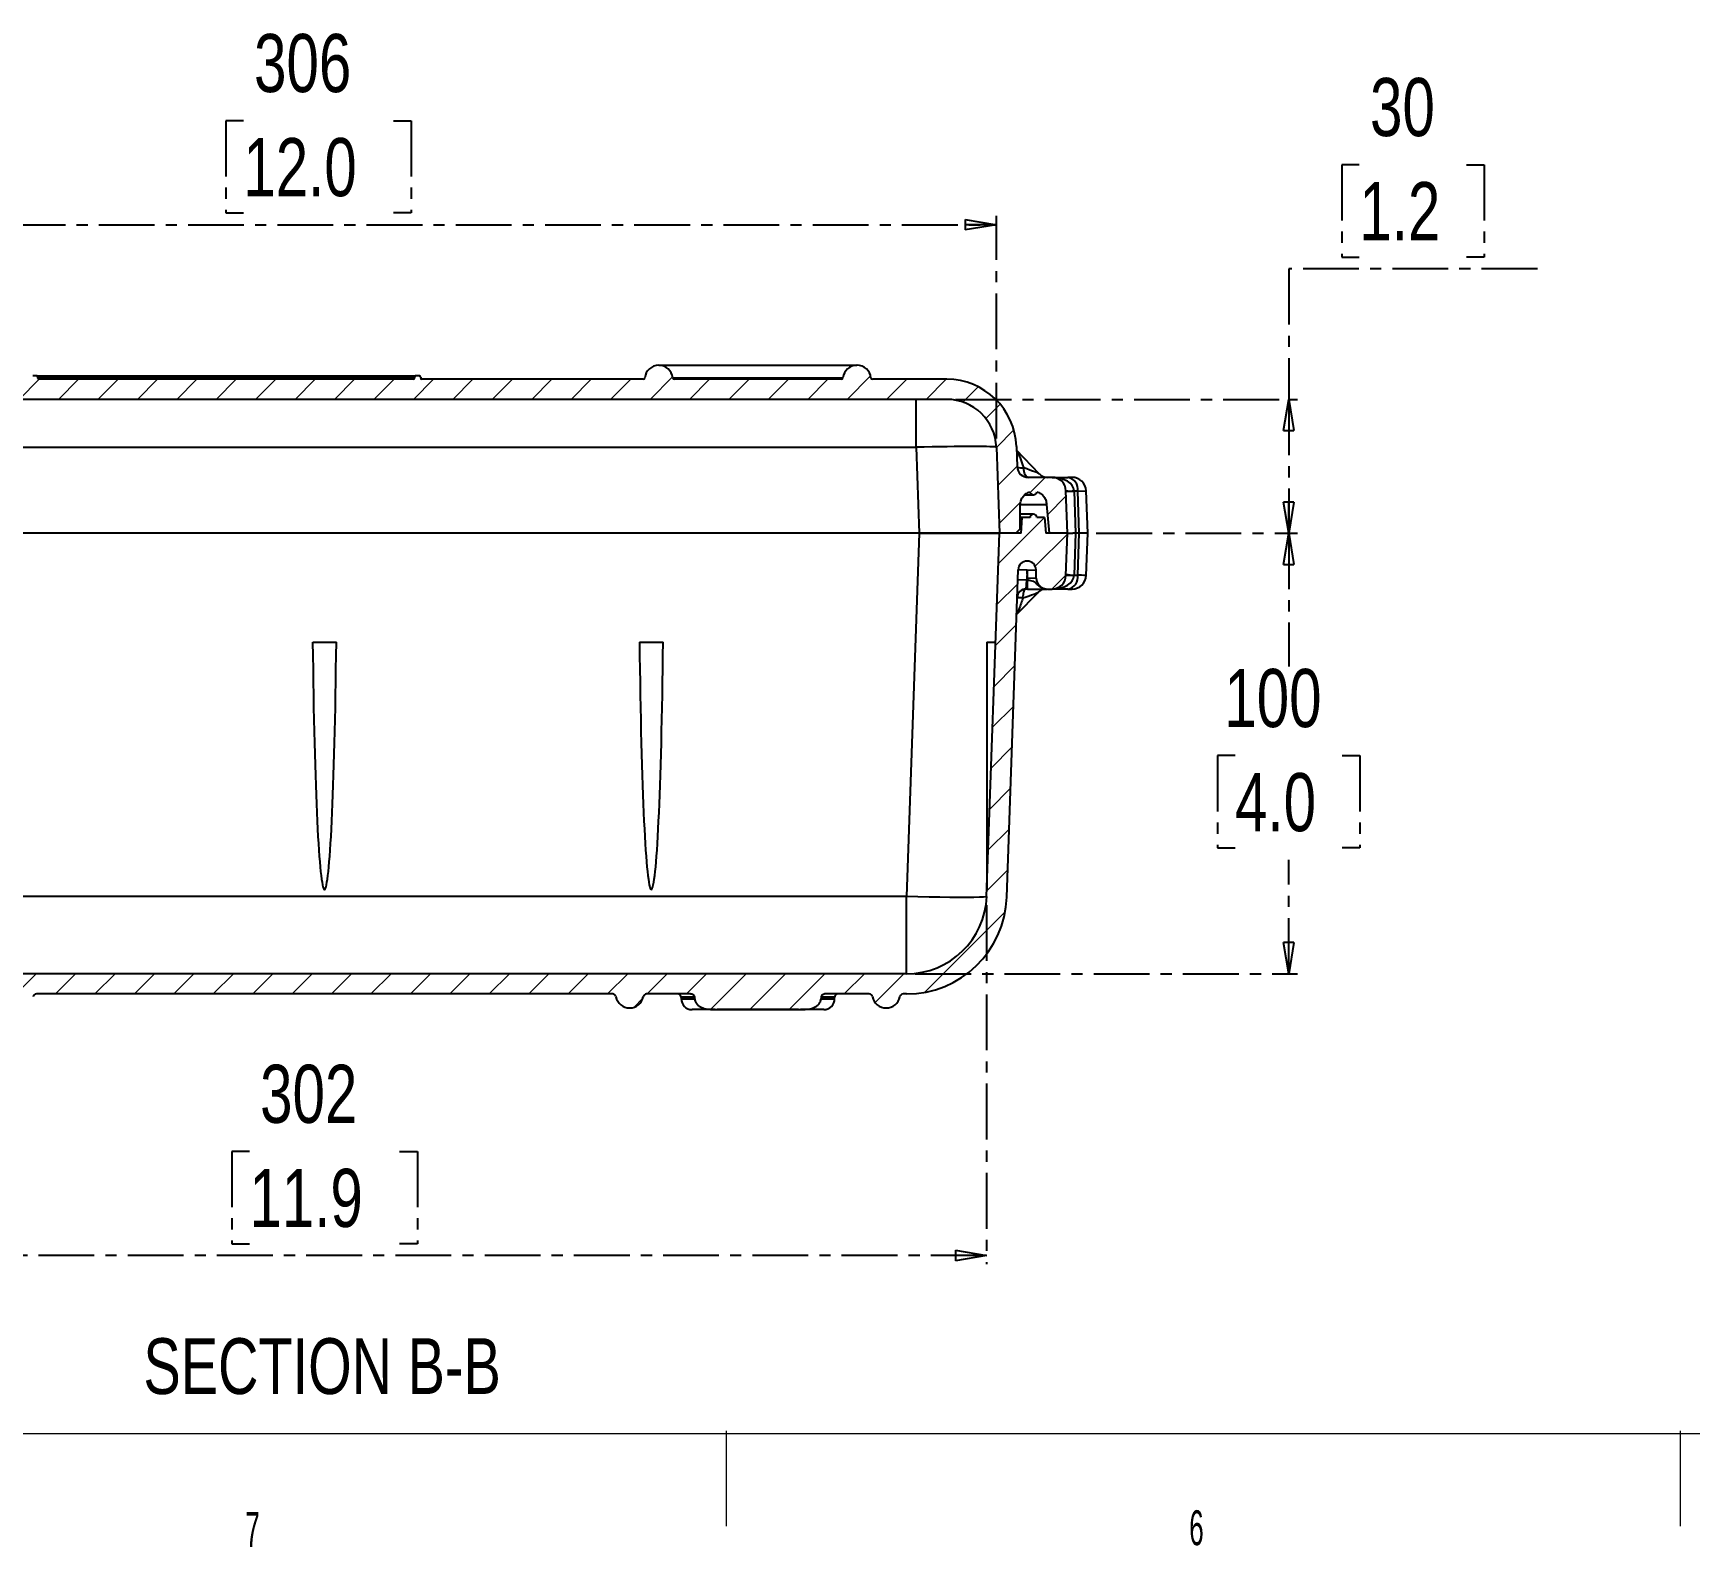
# Model space of a CAD drawing. Header units: millimetres. Extents: x 12 to 854, y 4 to 555.
# Drawn here: x 136.7 to 325.3, y 4.5 to 176.8 of the extents above; entities that cross this region are included whole.
import ezdxf

# ---------------------------------------------------------------- set-up
doc = ezdxf.new("R2010")
doc.units = ezdxf.units.MM
doc.linetypes.add('CENTER', pattern=[10.16, 6.35, -1.27, 1.27, -1.27])
doc.layers.add('DEFAULT_1', color=7, linetype='CENTER')
doc.layers.add('LINE', color=150, linetype='CENTER', lineweight=35)
doc.styles.add('SLDTEXTSTYLE2', font='TXT', dxfattribs={"width": 0.75})
doc.styles.add('SLDTEXTSTYLE3', font='TXT', dxfattribs={"width": 0.56})
doc.dimstyles.new('SLDDIMSTYLE0', dxfattribs={"dimtxt": 6.614583, "dimasz": 3.556, "dimexe": 0, "dimexo": 0.0625, "dimgap": 1.653646, "dimtad": 1, "dimdec": 0, "dimlfac": 2, "dimrnd": 1e-09, "dimzin": 12, "dimdsep": 46, "dimtxsty": 'SLDTEXTSTYLE2', "dimblk1": 'CLOSED', "dimblk2": 'CLOSED', "dimsah": 1, "dimcen": 0.09, "dimadec": 0, "dimazin": 3, "dimtfac": 1, "dimtdec": 0, "dimtofl": 0, "dimtmove": 0, "dimatfit": 3, "dimldrblk": 'CLOSED', "dimfxl": 1, "dimfrac": 2, "dimtolj": 1, "dimtzin": 12, "dimarcsym": 0})
doc.dimstyles.new('SLDDIMSTYLE3', dxfattribs={"dimtxt": 6.614583, "dimasz": 3.556, "dimexe": 0, "dimexo": 0.0625, "dimgap": 1.653646, "dimtad": 0, "dimtih": 1, "dimtoh": 1, "dimdec": 0, "dimlfac": 2, "dimrnd": 1e-09, "dimzin": 12, "dimdsep": 46, "dimtxsty": 'SLDTEXTSTYLE2', "dimblk1": 'CLOSED', "dimblk2": 'CLOSED', "dimsah": 1, "dimcen": 0.09, "dimadec": 0, "dimazin": 3, "dimtfac": 1, "dimtdec": 0, "dimtofl": 0, "dimtmove": 0, "dimatfit": 3, "dimldrblk": 'CLOSED', "dimfxl": 1, "dimfrac": 2, "dimtolj": 1, "dimtzin": 12, "dimarcsym": 0})

# ---------------------------------------------------------------- blocks, each defined once
blk = doc.blocks.new('_Closed')
at = {"color": 0, "linetype": 'ByBlock', "lineweight": -2}
for p, q in [((-1, 0.166667), (0, 0)), ((-1, 0.166667), (-1, -0.166667)), ((0, 0), (-1, -0.166667)), ((0, 0), (-1, 0))]:
    blk.add_line(p, q, dxfattribs=at)
blk = doc.blocks.new('_D_5')
at = {"layer": 'DEFAULT_1'}
for p, q in [((160.65, 166.84), (158.64, 166.84)), ((158.64, 166.84), (158.64, 156.33)), ((177.75, 166.84), (179.76, 166.84)), ((179.76, 166.84), (179.76, 156.33)), ((93.4, 130.66), (93.4, 155.99)), ((93.4, 154.99), (246.39, 154.99)), ((158.64, 156.33), (160.65, 156.33)), ((179.76, 156.33), (177.75, 156.33)), ((246.39, 130.66), (246.39, 155.99))]:
    blk.add_line(p, q, dxfattribs=at)
at = {"layer": 'DEFAULT_1', "xscale": 3.556, "yscale": 3.556, "rotation": 180}
blk.add_blockref('_Closed', (93.4, 154.99, -1.61), dxfattribs=at)
at = {"layer": 'DEFAULT_1', "xscale": 3.556, "yscale": 3.556}
blk.add_blockref('_Closed', (246.39, 154.99, -1.61), dxfattribs=at)
at = {"layer": 'DEFAULT_1', "char_height": 6.615, "attachment_point": 1, "style": 'SLDTEXTSTYLE2'}
for s, insert in [('306', (161.87, 176.71)), ('12.0', (160.65, 164.86))]:
    blk.add_mtext(s, dxfattribs=dict(at, insert=insert))
blk = doc.blocks.new('_D_6')
at = {"layer": 'DEFAULT_1'}
for p, q in [((94.5, 77.53), (94.5, 36.65)), ((245.28, 77.53), (245.28, 36.65)), ((161.34, 49.5), (159.33, 49.5)), ((159.33, 49.5), (159.33, 38.99)), ((178.44, 49.5), (180.46, 49.5)), ((180.46, 49.5), (180.46, 38.99)), ((159.33, 38.99), (161.34, 38.99)), ((180.46, 38.99), (178.44, 38.99)), ((245.28, 37.65), (94.5, 37.65))]:
    blk.add_line(p, q, dxfattribs=at)
at = {"layer": 'DEFAULT_1', "xscale": 3.556, "yscale": 3.556, "rotation": 180}
blk.add_blockref('_Closed', (94.5, 37.65, -1.61), dxfattribs=at)
at = {"layer": 'DEFAULT_1', "xscale": 3.556, "yscale": 3.556}
blk.add_blockref('_Closed', (245.28, 37.65, -1.61), dxfattribs=at)
at = {"layer": 'DEFAULT_1', "char_height": 6.615, "attachment_point": 1, "style": 'SLDTEXTSTYLE2'}
for s, insert in [('302', (162.56, 59.36)), ('11.9', (161.34, 47.51))]:
    blk.add_mtext(s, dxfattribs=dict(at, insert=insert))
blk = doc.blocks.new('_D_7')
at = {"layer": 'DEFAULT_1'}
for p, q in [((287.71, 161.83), (285.7, 161.83)), ((285.7, 161.83), (285.7, 151.32)), ((299.93, 161.83), (301.94, 161.83)), ((301.94, 161.83), (301.94, 151.32)), ((285.7, 151.32), (287.71, 151.32)), ((301.94, 151.32), (299.93, 151.32)), ((307.98, 149.98), (279.67, 149.98)), ((279.67, 149.98), (279.67, 135.11)), ((241.74, 135.11), (280.67, 135.11)), ((279.67, 135.11), (279.67, 119.87)), ((257.76, 119.87), (280.67, 119.87))]:
    blk.add_line(p, q, dxfattribs=at)
at = {"layer": 'DEFAULT_1', "xscale": 3.556, "yscale": 3.556}
for p, rotation in [((279.67, 135.11, -1.61), 90), ((279.67, 119.87, -1.61), 270)]:
    blk.add_blockref('_Closed', p, dxfattribs=dict(at, rotation=rotation))
at = {"layer": 'DEFAULT_1', "char_height": 6.615, "attachment_point": 1, "style": 'SLDTEXTSTYLE2'}
for s, insert in [('30', (288.93, 171.7)), ('1.2', (287.71, 159.85))]:
    blk.add_mtext(s, dxfattribs=dict(at, insert=insert))
blk = doc.blocks.new('_D_8')
at = {"layer": 'DEFAULT_1'}
for p, q in [((257.76, 119.87), (280.67, 119.87)), ((279.67, 119.87), (279.67, 104.72)), ((273.56, 94.56), (271.55, 94.56)), ((271.55, 94.56), (271.55, 84.05)), ((285.77, 94.56), (287.78, 94.56)), ((287.78, 94.56), (287.78, 84.05)), ((271.55, 84.05), (273.56, 84.05)), ((287.78, 84.05), (285.77, 84.05)), ((279.67, 69.71), (279.67, 82.7)), ((237.15, 69.71), (280.67, 69.71))]:
    blk.add_line(p, q, dxfattribs=at)
at = {"layer": 'DEFAULT_1', "xscale": 3.556, "yscale": 3.556}
for p, rotation in [((279.67, 119.87, -1.61), 90), ((279.67, 69.71, -1.61), 270)]:
    blk.add_blockref('_Closed', p, dxfattribs=dict(at, rotation=rotation))
at = {"layer": 'DEFAULT_1', "char_height": 6.615, "attachment_point": 1, "style": 'SLDTEXTSTYLE2'}
for s, insert in [('100', (272.34, 104.42)), ('4.0', (273.56, 92.57))]:
    blk.add_mtext(s, dxfattribs=dict(at, insert=insert))

msp = doc.modelspace()

# ---------------------------------------------------------------- hatches: boundary and pattern name
at = {"layer": 'DEFAULT_1', "linetype": 'Continuous', "lineweight": 18}
h = msp.add_hatch(dxfattribs=at)
h.set_pattern_fill('ANSI31', color=256, style=0)
edge = h.paths.add_edge_path(flags=0)
edge.add_arc((252.72, 124.64), 1.59, 2, 90)
edge.add_line((252.72, 126.22), (250.02, 126.22))
edge.add_arc((250.02, 127.49), 1.27, 182, 270, ccw=False)
edge.add_line((248.75, 127.45), (248.67, 129.74))
edge.add_arc((240.74, 129.46), 7.94, 2, 90)
edge.add_line((240.74, 137.4), (232.29, 137.4))
edge.add_arc((232.29, 137.59), 0.191, 186.1506, 270, ccw=False)
edge.add_arc((230.52, 137.4), 1.59, 6.1506, 90)
edge.add_line((230.52, 138.99), (230.49, 138.99))
edge.add_arc((230.49, 137.4), 1.59, 90, 173.8494)
edge.add_arc((228.72, 137.59), 0.191, 270, 353.8494, ccw=False)
edge.add_line((228.72, 137.4), (209.73, 137.4))
edge.add_arc((209.73, 137.59), 0.191, 186.1506, 270, ccw=False)
edge.add_arc((207.96, 137.4), 1.59, 6.1506, 90)
edge.add_line((207.96, 138.99), (207.94, 138.99))
edge.add_arc((207.94, 137.4), 1.59, 90, 173.8494)
edge.add_arc((206.17, 137.59), 0.191, 270, 353.8494, ccw=False)
edge.add_line((206.17, 137.4), (180.96, 137.4))
edge.add_arc((180.96, 137.53), 0.127, 180, 270, ccw=False)
edge.add_line((180.84, 137.53), (180.84, 137.65))
edge.add_arc((180.71, 137.65), 0.127, 0, 90)
edge.add_line((180.71, 137.78), (180.26, 137.78))
edge.add_arc((180.26, 137.65), 0.127, 90, 180)
edge.add_line((180.14, 137.65), (180.14, 137.53))
edge.add_arc((180.01, 137.53), 0.127, 270, 360, ccw=False)
edge.add_line((180.01, 137.4), (137.38, 137.4))
edge.add_arc((137.38, 137.53), 0.127, 180, 270, ccw=False)
edge.add_line((137.25, 137.53), (137.25, 137.65))
edge.add_arc((137.12, 137.65), 0.127, 0, 90)
edge.add_line((137.12, 137.78), (136.68, 137.78))
edge.add_arc((136.68, 137.65), 0.127, 90, 180)
edge.add_line((136.55, 137.65), (136.55, 137.53))
edge.add_arc((136.42, 137.53), 0.127, 270, 360, ccw=False)
edge.add_line((136.42, 137.4), (133.62, 137.4))
edge.add_arc((133.62, 137.59), 0.191, 186.1506, 270, ccw=False)
edge.add_arc((131.85, 137.4), 1.59, 6.1506, 90)
edge.add_line((131.85, 138.99), (131.82, 138.99))
edge.add_arc((131.82, 137.4), 1.59, 90, 173.8494)
edge.add_arc((130.06, 137.59), 0.191, 270, 353.8494, ccw=False)
edge.add_line((130.06, 137.4), (111.06, 137.4))
edge.add_arc((111.06, 137.59), 0.191, 186.1506, 270, ccw=False)
edge.add_arc((109.3, 137.4), 1.59, 6.1506, 90)
edge.add_line((109.3, 138.99), (109.27, 138.99))
edge.add_arc((109.27, 137.4), 1.59, 90, 173.8494)
edge.add_arc((107.5, 137.59), 0.191, 270, 353.8494, ccw=False)
edge.add_line((107.5, 137.4), (99.05, 137.4))
edge.add_arc((99.05, 129.46), 7.94, 90, 178)
edge.add_line((91.12, 129.74), (91.04, 127.45))
edge.add_arc((89.77, 127.49), 1.27, 270, 358, ccw=False)
edge.add_line((89.77, 126.22), (87.07, 126.22))
edge.add_arc((87.07, 124.64), 1.59, 90, 178)
edge.add_line((85.48, 124.69), (85.31, 119.87))
edge.add_line((85.31, 119.87), (87.41, 119.87))
edge.add_line((87.41, 119.87), (87.69, 123.14))
edge.add_spline(control_points=[(87.69, 123.14), (87.69, 123.23), (87.7, 123.31), (87.71, 123.39), (87.73, 123.47), (87.75, 123.55), (87.77, 123.63), (87.8, 123.71), (87.84, 123.79), (87.87, 123.86), (87.91, 123.93), (87.96, 124), (88.01, 124.07), (88.06, 124.13), (88.12, 124.19), (88.18, 124.25), (88.24, 124.3), (88.31, 124.35), (88.38, 124.4), (88.44, 124.44), (88.51, 124.48), (88.58, 124.51), (88.65, 124.54), (88.72, 124.56), (88.79, 124.59)], knot_values=[0, 0, 0, 0, 0.000496, 0.000496, 0.000496, 0.000991, 0.000991, 0.000991, 0.001487, 0.001487, 0.001487, 0.001983, 0.001983, 0.001983, 0.002478, 0.002478, 0.002478, 0.002974, 0.002974, 0.002974, 0.003428, 0.003428, 0.003428, 0.003894, 0.003894, 0.003894, 0.003894], weights=[1, 1, 1, 1, 1, 1, 1, 1, 1, 1, 1, 1, 1, 1, 1, 1, 1, 1, 1, 1, 1, 1, 1, 1, 1], degree=3, periodic=0)
edge.add_spline(control_points=[(88.79, 124.59), (88.8, 124.56), (88.8, 124.54), (88.81, 124.52), (88.82, 124.5), (88.82, 124.48), (88.83, 124.46), (88.84, 124.44), (88.85, 124.42), (88.87, 124.4), (88.88, 124.39), (88.89, 124.37), (88.91, 124.36), (88.93, 124.34), (88.94, 124.33), (88.96, 124.31), (88.98, 124.3), (89, 124.29), (89.02, 124.28), (89.04, 124.27), (89.06, 124.26), (89.08, 124.26), (89.1, 124.25), (89.12, 124.25), (89.14, 124.25), (89.16, 124.24), (89.19, 124.24), (89.21, 124.24), (89.23, 124.25), (89.25, 124.25), (89.27, 124.25), (89.29, 124.26), (89.31, 124.26), (89.33, 124.27), (89.36, 124.28), (89.37, 124.29), (89.39, 124.3), (89.41, 124.31), (89.43, 124.33), (89.45, 124.34), (89.46, 124.36), (89.48, 124.37), (89.49, 124.39), (89.5, 124.41), (89.52, 124.42), (89.53, 124.44), (89.54, 124.46), (89.55, 124.48), (89.56, 124.5), (89.56, 124.53), (89.57, 124.56), (89.58, 124.59)], knot_values=[0, 0, 0, 0, 0.000131, 0.000131, 0.000131, 0.000262, 0.000262, 0.000262, 0.000392, 0.000392, 0.000392, 0.000523, 0.000523, 0.000523, 0.000654, 0.000654, 0.000654, 0.000785, 0.000785, 0.000785, 0.000915, 0.000915, 0.000915, 0.001046, 0.001046, 0.001046, 0.001177, 0.001177, 0.001177, 0.001308, 0.001308, 0.001308, 0.001438, 0.001438, 0.001438, 0.001569, 0.001569, 0.001569, 0.0017, 0.0017, 0.0017, 0.001831, 0.001831, 0.001831, 0.001962, 0.001962, 0.001962, 0.002092, 0.002092, 0.002092, 0.002263, 0.002263, 0.002263, 0.002263], weights=[1, 1, 1, 1, 1, 1, 1, 1, 1, 1, 1, 1, 1, 1, 1, 1, 1, 1, 1, 1, 1, 1, 1, 1, 1, 1, 1, 1, 1, 1, 1, 1, 1, 1, 1, 1, 1, 1, 1, 1, 1, 1, 1, 1, 1, 1, 1, 1, 1, 1, 1, 1], degree=3, periodic=0)
edge.add_arc((89.19, 123.14), 1.49, 0, 74.8482, ccw=False)
edge.add_line((90.68, 123.14), (90.68, 120.38))
edge.add_line((90.68, 120.38), (91.19, 119.87))
edge.add_line((91.19, 119.87), (93.06, 119.87))
edge.add_line((93.06, 119.87), (93.4, 129.66))
edge.add_arc((99.05, 129.46), 5.65, 90, 178, ccw=False)
edge.add_line((99.05, 135.11), (240.74, 135.11))
edge.add_arc((240.74, 129.46), 5.65, 2, 90, ccw=False)
edge.add_line((246.39, 129.66), (246.73, 119.87))
edge.add_line((246.73, 119.87), (248.6, 119.87))
edge.add_line((248.6, 119.87), (249.11, 120.38))
edge.add_line((249.11, 120.38), (249.11, 123.14))
edge.add_spline(control_points=[(249.11, 123.14), (249.11, 123.23), (249.12, 123.31), (249.13, 123.39), (249.14, 123.47), (249.16, 123.55), (249.19, 123.63), (249.22, 123.71), (249.25, 123.79), (249.29, 123.86), (249.33, 123.93), (249.38, 124), (249.43, 124.07), (249.48, 124.13), (249.54, 124.19), (249.6, 124.25), (249.66, 124.3), (249.72, 124.35), (249.79, 124.4), (249.92, 124.48), (250.06, 124.55), (250.21, 124.59)], knot_values=[0, 0, 0, 0, 0.000496, 0.000496, 0.000496, 0.000991, 0.000991, 0.000991, 0.001487, 0.001487, 0.001487, 0.001983, 0.001983, 0.001983, 0.002478, 0.002478, 0.002478, 0.002974, 0.002974, 0.002974, 0.003899, 0.003899, 0.003899, 0.003899], weights=[1, 1, 1, 1, 1, 1, 1, 1, 1, 1, 1, 1, 1, 1, 1, 1, 1, 1, 1, 1, 1, 1], degree=3, periodic=0)
edge.add_spline(control_points=[(250.21, 124.59), (250.21, 124.56), (250.22, 124.54), (250.23, 124.52), (250.23, 124.5), (250.24, 124.48), (250.25, 124.46), (250.26, 124.44), (250.27, 124.42), (250.28, 124.4), (250.3, 124.39), (250.31, 124.37), (250.33, 124.36), (250.34, 124.34), (250.36, 124.33), (250.38, 124.31), (250.4, 124.3), (250.41, 124.29), (250.43, 124.28), (250.45, 124.27), (250.47, 124.26), (250.5, 124.26), (250.52, 124.25), (250.54, 124.25), (250.56, 124.25), (250.58, 124.24), (250.6, 124.24), (250.63, 124.24), (250.65, 124.25), (250.67, 124.25), (250.69, 124.25), (250.71, 124.26), (250.73, 124.26), (250.75, 124.27), (250.77, 124.28), (250.79, 124.29), (250.81, 124.3), (250.83, 124.31), (250.85, 124.33), (250.86, 124.34), (250.88, 124.36), (250.89, 124.37), (250.91, 124.39), (250.92, 124.41), (250.93, 124.42), (250.94, 124.44), (250.96, 124.46), (250.96, 124.48), (250.97, 124.5), (250.98, 124.53), (250.99, 124.56), (250.99, 124.59)], knot_values=[0, 0, 0, 0, 0.000131, 0.000131, 0.000131, 0.000262, 0.000262, 0.000262, 0.000392, 0.000392, 0.000392, 0.000523, 0.000523, 0.000523, 0.000654, 0.000654, 0.000654, 0.000785, 0.000785, 0.000785, 0.000915, 0.000915, 0.000915, 0.001046, 0.001046, 0.001046, 0.001177, 0.001177, 0.001177, 0.001308, 0.001308, 0.001308, 0.001438, 0.001438, 0.001438, 0.001569, 0.001569, 0.001569, 0.0017, 0.0017, 0.0017, 0.001831, 0.001831, 0.001831, 0.001962, 0.001962, 0.001962, 0.002092, 0.002092, 0.002092, 0.002263, 0.002263, 0.002263, 0.002263], weights=[1, 1, 1, 1, 1, 1, 1, 1, 1, 1, 1, 1, 1, 1, 1, 1, 1, 1, 1, 1, 1, 1, 1, 1, 1, 1, 1, 1, 1, 1, 1, 1, 1, 1, 1, 1, 1, 1, 1, 1, 1, 1, 1, 1, 1, 1, 1, 1, 1, 1, 1, 1], degree=3, periodic=0)
edge.add_spline(control_points=[(250.99, 124.59), (251.07, 124.56), (251.15, 124.54), (251.23, 124.5), (251.3, 124.47), (251.37, 124.43), (251.44, 124.38), (251.51, 124.33), (251.57, 124.28), (251.63, 124.22), (251.69, 124.17), (251.75, 124.1), (251.8, 124.04), (251.85, 123.97), (251.89, 123.9), (251.93, 123.83), (251.97, 123.75), (252, 123.68), (252.02, 123.6), (252.07, 123.45), (252.09, 123.3), (252.09, 123.14)], knot_values=[0, 0, 0, 0, 0.000496, 0.000496, 0.000496, 0.000991, 0.000991, 0.000991, 0.001487, 0.001487, 0.001487, 0.001983, 0.001983, 0.001983, 0.002478, 0.002478, 0.002478, 0.002974, 0.002974, 0.002974, 0.003899, 0.003899, 0.003899, 0.003899], weights=[1, 1, 1, 1, 1, 1, 1, 1, 1, 1, 1, 1, 1, 1, 1, 1, 1, 1, 1, 1, 1, 1], degree=3, periodic=0)
edge.add_line((252.09, 123.14), (252.38, 119.87))
edge.add_line((252.38, 119.87), (254.48, 119.87))
edge.add_line((254.48, 119.87), (254.31, 124.69))
h = msp.add_hatch(dxfattribs=at)
h.set_pattern_fill('ANSI31', color=256, style=0)
edge = h.paths.add_edge_path(flags=0)
edge.add_arc((233.84, 67.42), 1.59, 191.1599, 270)
edge.add_arc((233.84, 67.42), 1.59, 270, 348.8401)
edge.add_arc((235.77, 67.04), 0.381, 90, 168.8401, ccw=False)
edge.add_line((235.77, 67.42), (236.15, 67.42))
edge.add_arc((236.15, 78.85), 11.43, 270, 358)
edge.add_line((247.57, 78.45), (248.87, 115.72))
edge.add_arc((249.89, 115.68), 1.02, 2, 178, ccw=False)
edge.add_line((250.9, 115.72), (250.93, 114.75))
edge.add_arc((252.2, 114.79), 1.27, 182, 270)
edge.add_line((252.2, 113.52), (252.72, 113.52))
edge.add_arc((252.72, 115.11), 1.59, 270, 358)
edge.add_line((254.31, 115.06), (254.48, 119.87))
edge.add_line((254.48, 119.87), (252, 119.87))
edge.add_line((252, 119.87), (251.87, 121.65))
edge.add_line((251.87, 121.65), (250.98, 121.65))
edge.add_arc((250.6, 121.65), 0.381, 0, 180)
edge.add_line((250.22, 121.65), (249.33, 121.65))
edge.add_line((249.33, 121.65), (249.2, 119.87))
edge.add_line((249.2, 119.87), (246.73, 119.87))
edge.add_line((246.73, 119.87), (245.28, 78.53))
edge.add_arc((236.15, 78.85), 9.14, 270, 358, ccw=False)
edge.add_line((236.15, 69.71), (103.64, 69.71))
edge.add_arc((103.64, 78.85), 9.14, 182, 270, ccw=False)
edge.add_line((94.5, 78.53), (93.06, 119.87))
edge.add_line((93.06, 119.87), (90.58, 119.87))
edge.add_line((90.58, 119.87), (90.46, 121.65))
edge.add_line((90.46, 121.65), (89.57, 121.65))
edge.add_arc((89.19, 121.65), 0.381, 0, 180)
edge.add_line((88.81, 121.65), (87.91, 121.65))
edge.add_line((87.91, 121.65), (87.79, 119.87))
edge.add_line((87.79, 119.87), (85.31, 119.87))
edge.add_line((85.31, 119.87), (85.48, 115.06))
edge.add_arc((87.07, 115.11), 1.59, 182, 270)
edge.add_line((87.07, 113.52), (87.58, 113.52))
edge.add_arc((87.58, 114.79), 1.27, 270, 358)
edge.add_line((88.85, 114.75), (88.89, 115.72))
edge.add_arc((89.9, 115.68), 1.02, 2, 178, ccw=False)
edge.add_line((90.92, 115.72), (92.22, 78.45))
edge.add_arc((103.64, 78.85), 11.43, 182, 270)
edge.add_line((103.64, 67.42), (104.02, 67.42))
edge.add_arc((104.02, 67.04), 0.381, 11.1599, 90, ccw=False)
edge.add_arc((105.95, 67.42), 1.59, 191.1599, 270)
edge.add_arc((105.95, 67.42), 1.59, 270, 348.8401)
edge.add_arc((107.88, 67.04), 0.381, 90, 168.8401, ccw=False)
edge.add_line((107.88, 67.42), (112.84, 67.42))
edge.add_spline(control_points=[(112.84, 67.42), (112.85, 67.42), (112.87, 67.42), (112.88, 67.42), (112.94, 67.42), (113.01, 67.41), (113.07, 67.39), (113.12, 67.37), (113.18, 67.34), (113.23, 67.3), (113.26, 67.27), (113.29, 67.24), (113.32, 67.2), (113.34, 67.18), (113.35, 67.15), (113.36, 67.12), (113.37, 67.1), (113.37, 67.07), (113.37, 67.04)], knot_values=[0.001103, 0.001103, 0.001103, 0.001103, 0.001184, 0.001184, 0.001184, 0.001567, 0.001567, 0.001567, 0.00194, 0.00194, 0.00194, 0.002209, 0.002209, 0.002209, 0.002391, 0.002391, 0.002391, 0.00255, 0.00255, 0.00255, 0.00255], weights=[1, 1, 1, 1, 1, 1, 1, 1, 1, 1, 1, 1, 1, 1, 1, 1, 1, 1, 1], degree=3, periodic=0)
edge.add_line((113.37, 67.04), (113.37, 66.88))
edge.add_spline(control_points=[(113.37, 66.88), (113.37, 66.82), (113.38, 66.75), (113.39, 66.68), (113.41, 66.59), (113.45, 66.5), (113.5, 66.42), (113.56, 66.32), (113.63, 66.24), (113.7, 66.17), (113.83, 66.05), (113.99, 65.96), (114.15, 65.88), (114.41, 65.77), (114.7, 65.71), (114.98, 65.68), (115.22, 65.65), (115.46, 65.65), (115.7, 65.65)], knot_values=[0.030132, 0.030132, 0.030132, 0.030132, 0.030528, 0.030528, 0.030528, 0.031102, 0.031102, 0.031102, 0.031724, 0.031724, 0.031724, 0.032772, 0.032772, 0.032772, 0.034487, 0.034487, 0.034487, 0.035929, 0.035929, 0.035929, 0.035929], weights=[1, 1, 1, 1, 1, 1, 1, 1, 1, 1, 1, 1, 1, 1, 1, 1, 1, 1, 1], degree=3, periodic=0)
edge.add_line((115.7, 65.65), (115.92, 65.65))
edge.add_spline(control_points=[(115.92, 65.65), (116.25, 65.65), (116.58, 65.65), (116.9, 65.65)], knot_values=[0.002107, 0.002107, 0.002107, 0.002107, 0.004062, 0.004062, 0.004062, 0.004062], weights=[1, 1, 1, 1], degree=3, periodic=0)
edge.add_line((116.9, 65.65), (124.21, 65.65))
edge.add_spline(control_points=[(124.21, 65.65), (124.53, 65.65), (124.86, 65.65), (125.18, 65.65)], knot_values=[0.027816, 0.027816, 0.027816, 0.027816, 0.029754, 0.029754, 0.029754, 0.029754], weights=[1, 1, 1, 1], degree=3, periodic=0)
edge.add_line((125.18, 65.65), (125.41, 65.65))
edge.add_spline(control_points=[(125.41, 65.65), (125.77, 65.65), (126.13, 65.66), (126.48, 65.73), (126.64, 65.77), (126.81, 65.82), (126.96, 65.88), (127.12, 65.95), (127.26, 66.04), (127.39, 66.16), (127.48, 66.24), (127.56, 66.33), (127.62, 66.44), (127.68, 66.54), (127.72, 66.66), (127.73, 66.78), (127.74, 66.82), (127.74, 66.85), (127.74, 66.88)], knot_values=[0.029856, 0.029856, 0.029856, 0.029856, 0.03204, 0.03204, 0.03204, 0.033053, 0.033053, 0.033053, 0.034066, 0.034066, 0.034066, 0.03479, 0.03479, 0.03479, 0.035522, 0.035522, 0.035522, 0.035721, 0.035721, 0.035721, 0.035721], weights=[1, 1, 1, 1, 1, 1, 1, 1, 1, 1, 1, 1, 1, 1, 1, 1, 1, 1, 1], degree=3, periodic=0)
edge.add_line((127.74, 66.88), (127.74, 67.04))
edge.add_spline(control_points=[(127.74, 67.04), (127.74, 67.06), (127.74, 67.08), (127.75, 67.1), (127.75, 67.14), (127.77, 67.18), (127.79, 67.21), (127.82, 67.24), (127.85, 67.28), (127.88, 67.3), (127.93, 67.34), (127.99, 67.37), (128.05, 67.39), (128.11, 67.41), (128.19, 67.42), (128.26, 67.42), (128.26, 67.42), (128.26, 67.42), (128.27, 67.42)], knot_values=[0.005507, 0.005507, 0.005507, 0.005507, 0.005619, 0.005619, 0.005619, 0.005859, 0.005859, 0.005859, 0.006117, 0.006117, 0.006117, 0.006481, 0.006481, 0.006481, 0.006914, 0.006914, 0.006914, 0.006933, 0.006933, 0.006933, 0.006933], weights=[1, 1, 1, 1, 1, 1, 1, 1, 1, 1, 1, 1, 1, 1, 1, 1, 1, 1, 1], degree=3, periodic=0)
edge.add_line((128.27, 67.42), (133.23, 67.42))
edge.add_arc((133.23, 67.04), 0.381, 11.1599, 90, ccw=False)
edge.add_arc((135.16, 67.42), 1.59, 191.1599, 270)
edge.add_arc((135.16, 67.42), 1.59, 270, 348.8401)
edge.add_arc((137.09, 67.04), 0.381, 90, 168.8401, ccw=False)
edge.add_line((137.09, 67.42), (202.7, 67.42))
edge.add_arc((202.7, 67.04), 0.381, 11.1599, 90, ccw=False)
edge.add_arc((204.63, 67.42), 1.59, 191.1599, 270)
edge.add_arc((204.63, 67.42), 1.59, 270, 348.8401)
edge.add_arc((206.56, 67.04), 0.381, 90, 168.8401, ccw=False)
edge.add_line((206.56, 67.42), (211.52, 67.42))
edge.add_spline(control_points=[(211.52, 67.42), (211.53, 67.42), (211.55, 67.42), (211.56, 67.42), (211.62, 67.42), (211.69, 67.41), (211.75, 67.39), (211.8, 67.37), (211.86, 67.34), (211.91, 67.3), (211.94, 67.27), (211.97, 67.24), (212, 67.2), (212.01, 67.18), (212.03, 67.15), (212.04, 67.12), (212.04, 67.1), (212.05, 67.07), (212.05, 67.04)], knot_values=[0.001103, 0.001103, 0.001103, 0.001103, 0.001184, 0.001184, 0.001184, 0.001567, 0.001567, 0.001567, 0.00194, 0.00194, 0.00194, 0.002209, 0.002209, 0.002209, 0.002391, 0.002391, 0.002391, 0.00255, 0.00255, 0.00255, 0.00255], weights=[1, 1, 1, 1, 1, 1, 1, 1, 1, 1, 1, 1, 1, 1, 1, 1, 1, 1, 1], degree=3, periodic=0)
edge.add_line((212.05, 67.04), (212.05, 66.88))
edge.add_spline(control_points=[(212.05, 66.88), (212.05, 66.82), (212.06, 66.75), (212.07, 66.68), (212.09, 66.59), (212.13, 66.5), (212.18, 66.42), (212.24, 66.32), (212.3, 66.24), (212.38, 66.17), (212.51, 66.05), (212.66, 65.96), (212.83, 65.88), (213.09, 65.77), (213.37, 65.71), (213.66, 65.68), (213.9, 65.65), (214.14, 65.65), (214.38, 65.65)], knot_values=[0.030132, 0.030132, 0.030132, 0.030132, 0.030528, 0.030528, 0.030528, 0.031102, 0.031102, 0.031102, 0.031724, 0.031724, 0.031724, 0.032772, 0.032772, 0.032772, 0.034487, 0.034487, 0.034487, 0.035929, 0.035929, 0.035929, 0.035929], weights=[1, 1, 1, 1, 1, 1, 1, 1, 1, 1, 1, 1, 1, 1, 1, 1, 1, 1, 1], degree=3, periodic=0)
edge.add_line((214.38, 65.65), (214.6, 65.65))
edge.add_spline(control_points=[(214.6, 65.65), (214.93, 65.65), (215.26, 65.65), (215.58, 65.65)], knot_values=[0.002107, 0.002107, 0.002107, 0.002107, 0.004062, 0.004062, 0.004062, 0.004062], weights=[1, 1, 1, 1], degree=3, periodic=0)
edge.add_line((215.58, 65.65), (222.88, 65.65))
edge.add_spline(control_points=[(222.88, 65.65), (223.21, 65.65), (223.54, 65.65), (223.86, 65.65)], knot_values=[0.027816, 0.027816, 0.027816, 0.027816, 0.029754, 0.029754, 0.029754, 0.029754], weights=[1, 1, 1, 1], degree=3, periodic=0)
edge.add_line((223.86, 65.65), (224.08, 65.65))
edge.add_spline(control_points=[(224.08, 65.65), (224.44, 65.65), (224.81, 65.66), (225.16, 65.73), (225.32, 65.77), (225.49, 65.82), (225.64, 65.88), (225.79, 65.95), (225.94, 66.04), (226.07, 66.16), (226.16, 66.24), (226.24, 66.33), (226.3, 66.44), (226.36, 66.54), (226.4, 66.66), (226.41, 66.78), (226.42, 66.82), (226.42, 66.85), (226.42, 66.88)], knot_values=[0.029856, 0.029856, 0.029856, 0.029856, 0.03204, 0.03204, 0.03204, 0.033053, 0.033053, 0.033053, 0.034066, 0.034066, 0.034066, 0.03479, 0.03479, 0.03479, 0.035522, 0.035522, 0.035522, 0.035721, 0.035721, 0.035721, 0.035721], weights=[1, 1, 1, 1, 1, 1, 1, 1, 1, 1, 1, 1, 1, 1, 1, 1, 1, 1, 1], degree=3, periodic=0)
edge.add_line((226.42, 66.88), (226.42, 67.04))
edge.add_spline(control_points=[(226.42, 67.04), (226.42, 67.06), (226.42, 67.08), (226.42, 67.1), (226.43, 67.14), (226.45, 67.18), (226.47, 67.21), (226.5, 67.24), (226.53, 67.28), (226.56, 67.3), (226.61, 67.34), (226.67, 67.37), (226.72, 67.39), (226.79, 67.41), (226.87, 67.42), (226.94, 67.42), (226.94, 67.42), (226.94, 67.42), (226.95, 67.42)], knot_values=[0.005507, 0.005507, 0.005507, 0.005507, 0.005619, 0.005619, 0.005619, 0.005859, 0.005859, 0.005859, 0.006117, 0.006117, 0.006117, 0.006481, 0.006481, 0.006481, 0.006914, 0.006914, 0.006914, 0.006933, 0.006933, 0.006933, 0.006933], weights=[1, 1, 1, 1, 1, 1, 1, 1, 1, 1, 1, 1, 1, 1, 1, 1, 1, 1, 1], degree=3, periodic=0)
edge.add_line((226.95, 67.42), (231.91, 67.42))
edge.add_arc((231.91, 67.04), 0.381, 11.1599, 90, ccw=False)

# ---------------------------------------------------------------- linework, layer by layer
at = {"color": 7, "linetype": 'Continuous', "lineweight": 25}
for p, q in [((137.12, 137.78), (136.68, 137.78)), ((137.12, 137.78), (138.84, 137.78)), ((138.84, 137.78), (138.84, 137.65)), ((138.84, 137.78), (178.55, 137.78)), ((178.55, 137.78), (178.55, 137.65)), ((178.55, 137.78), (180.26, 137.78)), ((180.71, 137.78), (180.26, 137.78)), ((207.96, 138.99), (207.94, 138.99)), ((207.96, 138.99), (230.49, 138.99)), ((230.52, 138.99), (230.49, 138.99)), ((137.25, 137.53), (137.25, 137.65)), ((138.84, 137.65), (137.25, 137.65)), ((137.25, 137.53), (138.84, 137.53)), ((180.01, 137.4), (137.38, 137.4)), ((138.84, 137.65), (138.84, 137.53)), ((178.55, 137.65), (138.84, 137.65)), ((138.84, 137.4), (138.84, 137.53)), ((138.84, 137.53), (178.55, 137.53)), ((180.14, 137.65), (178.55, 137.65)), ((178.55, 137.65), (178.55, 137.53)), ((178.55, 137.53), (180.14, 137.53)), ((178.55, 137.4), (178.55, 137.53)), ((180.14, 137.65), (180.14, 137.53)), ((180.84, 137.65), (180.84, 137.53)), ((206.17, 137.4), (180.96, 137.4)), ((209.54, 137.57), (228.91, 137.57)), ((228.72, 137.4), (209.73, 137.4)), ((240.74, 137.4), (232.29, 137.4)), ((240.74, 135.11), (99.05, 135.11)), ((237.25, 129.66), (237.25, 135.11)), ((102.54, 129.66), (237.25, 129.66)), ((237.25, 129.66), (237.59, 119.87)), ((246.39, 129.66), (246.73, 119.87)), ((248.67, 129.74), (248.75, 127.45)), ((251.3, 126.61), (248.68, 129.32)), ((252.72, 126.22), (250.02, 126.22)), ((252.72, 126.22), (254.54, 126.22)), ((254.48, 119.87), (254.31, 124.69)), ((254.31, 124.64), (255.24, 124.68)), ((255.01, 126.22), (254.54, 126.22)), ((255.24, 124.68), (255.41, 119.87)), ((255.66, 124.68), (255.24, 124.68)), ((255.66, 124.68), (256.59, 124.69)), ((255.83, 119.87), (255.66, 124.68)), ((256.59, 124.69), (256.76, 119.87)), ((249.11, 120.38), (249.11, 123.14)), ((252.09, 123.14), (252.38, 119.87)), ((249.33, 121.65), (249.11, 121.65)), ((249.2, 119.87), (249.33, 121.65)), ((250.22, 121.65), (249.33, 121.65)), ((251.87, 121.65), (250.98, 121.65)), ((251.87, 121.65), (252, 119.87)), ((237.59, 119.87), (102.2, 119.87)), ((237.59, 119.87), (236.15, 78.53)), ((237.59, 119.87), (246.73, 119.87)), ((246.73, 119.87), (237.59, 119.87)), ((245.28, 78.53), (246.73, 119.87)), ((248.6, 119.87), (246.73, 119.87)), ((249.2, 119.87), (246.73, 119.87)), ((249.11, 120.38), (248.6, 119.87)), ((252.11, 119.87), (252, 119.87)), ((254.48, 119.87), (252, 119.87)), ((254.48, 119.87), (252.38, 119.87)), ((254.31, 115.06), (254.48, 119.87)), ((254.48, 119.87), (255.11, 119.87)), ((255.41, 119.87), (255.11, 119.87)), ((255.41, 119.87), (255.24, 115.11)), ((255.83, 119.87), (255.41, 119.87)), ((255.66, 115.11), (255.83, 119.87)), ((256.76, 119.87), (255.83, 119.87)), ((256.76, 119.87), (256.59, 115.06)), ((247.57, 78.45), (248.87, 115.72)), ((249.89, 115.68), (248.87, 115.72)), ((249.89, 115.68), (249.85, 114.54)), ((249.89, 115.68), (250.9, 115.72)), ((249.92, 114.71), (249.89, 115.68)), ((250.93, 114.75), (250.9, 115.72)), ((255.24, 115.11), (255.66, 115.11)), ((249.85, 114.54), (248.83, 114.58)), ((249.77, 113.52), (249.85, 114.54)), ((249.93, 113.52), (249.77, 113.52)), ((249.85, 114.54), (249.93, 114.54)), ((250.93, 114.75), (249.92, 114.71)), ((249.93, 113.52), (249.93, 114.54)), ((252.2, 113.52), (252.72, 113.52)), ((254.54, 113.52), (252.72, 113.52)), ((254.54, 113.52), (255.01, 113.52)), ((248.69, 110.61), (251.17, 113.18)), ((168.55, 107.49), (171.24, 107.49)), ((205.76, 107.49), (208.45, 107.49)), ((245.31, 107.49), (245.31, 79.32)), ((245.31, 107.49), (246.3, 107.49)), ((236.15, 78.53), (103.64, 78.53)), ((236.15, 69.71), (236.15, 78.53)), ((236.15, 69.71), (103.64, 69.71)), ((202.7, 67.42), (137.09, 67.42)), ((211.52, 67.42), (206.56, 67.42)), ((210.5, 67.04), (210.5, 66.88)), ((212.05, 66.88), (212.05, 67.04)), ((226.42, 67.04), (226.42, 66.88)), ((231.91, 67.42), (226.95, 67.42)), ((227.96, 66.88), (227.96, 67.04)), ((236.15, 67.42), (235.77, 67.42)), ((214.38, 65.65), (211.74, 65.65)), ((214.38, 65.65), (214.6, 65.65)), ((215.58, 65.65), (214.59, 65.65)), ((215.58, 65.65), (222.88, 65.65)), ((222.88, 65.65), (215.58, 65.65)), ((223.86, 65.65), (222.88, 65.65)), ((223.86, 65.65), (224.08, 65.65)), ((226.73, 65.65), (224.08, 65.65))]:
    msp.add_line(p, q, dxfattribs=at)
at = {"color": 8, "linetype": 'Continuous', "lineweight": 25}
for p, q in [((248.69, 129.31), (248.82, 129.07)), ((212.05, 67.04), (210.5, 67.04)), ((210.5, 66.88), (212.05, 66.88)), ((227.96, 67.04), (226.42, 67.04)), ((226.42, 66.88), (227.96, 66.88))]:
    msp.add_line(p, q, dxfattribs=at)
at = {"color": 7, "linetype": 'Continuous', "lineweight": 18}
for p, q in [((24.14, 17.38), (841.62, 17.38)), ((215.62, 17.7), (215.62, 6.84)), ((324.25, 17.7), (324.25, 6.84))]:
    msp.add_line(p, q, dxfattribs=at)
at = {"color": 8, "linetype": 'Continuous', "lineweight": 25, "flags": 128}
for points in [[(248.82, 129.07), (248.74, 129.14), (248.69, 129.19)], [(249.96, 126.23), (249.89, 126.24), (249.81, 126.31), (249.73, 126.4), (249.66, 126.54), (249.6, 126.7), (249.55, 126.89), (249.51, 127.1), (249.5, 127.33)], [(249.47, 113.48), (249.48, 113.48), (249.66, 113.51)]]:
    msp.add_lwpolyline(points, dxfattribs=at)
at = {"color": 7, "linetype": 'Continuous', "lineweight": 25, "flags": 128}
msp.add_lwpolyline([(245.28, 78.53), (245.19, 78.49), (244.91, 78.46), (244.45, 78.43), (243.83, 78.41), (243.05, 78.4), (242.13, 78.4), (241.08, 78.41), (239.94, 78.43), (238.72, 78.46), (237.44, 78.49), (236.15, 78.53)], dxfattribs=at)
at = {"color": 7, "linetype": 'Continuous', "lineweight": 25}
for centre, radius, start, end in [((137.12, 137.65), 0.127, 0, 90), ((180.26, 137.65), 0.127, 90, 180), ((180.71, 137.65), 0.127, 0, 90), ((207.94, 137.4), 1.59, 90, 173.8494), ((207.96, 137.4), 1.59, 6.1506, 90), ((230.49, 137.4), 1.59, 90, 173.8494), ((230.52, 137.4), 1.59, 6.1506, 90), ((137.38, 137.53), 0.127, 180, 270), ((180.01, 137.53), 0.127, 270, 0), ((180.96, 137.53), 0.127, 180, 270), ((206.17, 137.59), 0.191, 270, 353.8494), ((209.73, 137.59), 0.191, 186.1506, 270), ((228.72, 137.59), 0.191, 270, 353.8494), ((232.29, 137.59), 0.191, 186.1506, 270), ((240.74, 129.46), 7.94, 2, 90), ((240.74, 129.46), 5.65, 2, 90), ((250.02, 127.49), 1.27, 182, 270), ((252.22, 127.49), 1.27, 223.2952, 270), ((252.72, 124.64), 1.59, 2, 90), ((254.77, 134.19), 9.51, 267.1978, 272.8022), ((254.27, 124.85), 1.4, 353.0057, 78.8452), ((255.01, 124.64), 1.59, 2, 90), ((250.6, 121.65), 0.381, 0, 180), ((249.89, 115.68), 1.02, 2, 178), ((255.25, 119.13), 4.02, 256.5119, 269.8701), ((254.77, 105.56), 9.51, 87.1981, 92.8019), ((254.26, 114.91), 1.42, 281.4218, 8.0495), ((249.77, 112.51), 1.02, 90, 178), ((252.2, 114.79), 2.29, 182, 186.3794), ((252.2, 114.79), 1.27, 182, 270), ((251.99, 112.38), 1.14, 90, 136.7077), ((252.72, 115.11), 1.59, 270, 358), ((255.01, 115.11), 1.59, 270, 358), ((236.15, 78.85), 9.14, 270, 358), ((236.15, 78.85), 11.43, 270, 358), ((137.09, 67.04), 0.381, 90, 168.8401), ((202.7, 67.04), 0.381, 11.1599, 90), ((204.63, 67.42), 1.59, 191.1599, 270), ((204.63, 67.42), 1.59, 270, 348.8401), ((206.56, 67.04), 0.381, 90, 168.8401), ((210.12, 67.04), 0.381, 0, 90), ((211.74, 66.88), 1.24, 180, 270), ((226.73, 66.88), 1.24, 270, 0), ((228.35, 67.04), 0.381, 90, 180), ((231.91, 67.04), 0.381, 11.1599, 90), ((233.84, 67.42), 1.59, 191.1599, 270), ((233.84, 67.42), 1.59, 270, 348.8401), ((235.77, 67.04), 0.381, 90, 168.8401)]:
    msp.add_arc(centre, radius, start, end, dxfattribs=at)
at = {"color": 8, "linetype": 'Continuous', "lineweight": 25}
msp.add_arc((249.37, 129.93), 2.61, 256.3688, 272.7802, dxfattribs=at)
at = {"color": 7, "linetype": 'Continuous', "lineweight": 25}
for centre, major_axis, ratio, start_param, end_param in [((237.24, 129.46), (9.14, 0.2), 0.021553, 0.000288, 1.569866), ((252.72, 124.64), (2.52, 0), 0.630431, 0.034907, 1.570796), ((257.49, 124.64), (2.24, -0.23), 0.699715, 3.252359, 3.262585), ((257.49, 115.11), (2.25, 0.23), 0.699511, 2.996047, 3.030954), ((253.42, 115.11), (3.18, -0.06), 0.017434, 6.282881, 7.068888), ((252.72, 115.11), (2.52, 0), 0.630602, 4.712389, 6.248279), ((169.89, 119.87), (0, 40.55), 0.034921, 1.881114, 4.402071), ((207.1, 119.87), (0, 40.55), 0.034921, 1.881114, 4.402071)]:
    msp.add_ellipse(centre, major_axis=major_axis, ratio=ratio, start_param=start_param, end_param=end_param, dxfattribs=at)
at = {"color": 8, "linetype": 'Continuous', "lineweight": 25}
for centre, major_axis, ratio, start_param, end_param in [((248.69, 127.49), (2.62, -0.89), 0.03846, 0.070215, 1.270344), ((248.63, 112.38), (2.54, 0.8), 0.037527, 5.014517, 6.216218)]:
    msp.add_ellipse(centre, major_axis=major_axis, ratio=ratio, start_param=start_param, end_param=end_param, dxfattribs=at)
at = {"color": 7, "linetype": 'Continuous', "lineweight": 25}
for points, knots in [([(248.82, 129.07), (248.88, 128.94), (248.94, 128.81), (249.06, 128.53), (249.11, 128.38), (249.28, 127.94), (249.39, 127.63), (249.5, 127.33)], [0, 0, 0, 0, 0.25, 0.25, 0.5, 0.5, 1, 1, 1, 1]), ([(249.11, 123.14), (249.11, 123.31), (249.14, 123.47), (249.24, 123.78), (249.32, 123.92), (249.52, 124.18), (249.64, 124.29), (249.91, 124.48), (250.05, 124.54), (250.21, 124.59)], [0, 0, 0, 0, 0.25, 0.25, 0.5, 0.5, 0.75, 0.75, 1, 1, 1, 1]), ([(250.21, 124.59), (250.22, 124.49), (250.27, 124.4), (250.41, 124.28), (250.51, 124.24), (250.7, 124.24), (250.79, 124.28), (250.93, 124.4), (250.98, 124.49), (250.99, 124.59)], [0, 0, 0, 0, 0.25, 0.25, 0.5, 0.5, 0.75, 0.75, 1, 1, 1, 1]), ([(250.99, 124.59), (251.15, 124.54), (251.3, 124.47), (251.57, 124.29), (251.69, 124.18), (251.89, 123.92), (251.96, 123.78), (252.07, 123.47), (252.09, 123.31), (252.09, 123.14)], [0, 0, 0, 0, 0.25, 0.25, 0.5, 0.5, 0.75, 0.75, 1, 1, 1, 1]), ([(249.11, 123.14), (249.52, 123.14), (250.43, 123.14), (251.35, 123.14), (251.98, 123.14), (252.06, 123.14), (252.09, 123.14)], [0, 0, 0, 0, 0.220153, 0.490392, 0.750701, 1, 1, 1, 1]), ([(249.59, 124.24), (249.7, 124.24), (249.97, 124.24), (250.28, 124.24), (250.55, 124.24), (250.59, 124.24), (250.61, 124.24)], [0, 0, 0, 0, 0.166471, 0.398589, 0.676432, 1, 1, 1, 1]), ([(250.6, 122.03), (250.58, 122.03), (250.54, 122.03), (250.24, 122.03), (249.83, 122.03), (249.45, 122.03), (249.18, 122.03), (249.11, 122.03)], [0, 0, 0, 0, 0.269882, 0.514834, 0.734841, 0.929901, 1, 1, 1, 1]), ([(249.66, 113.51), (249.62, 113.48), (249.59, 113.44), (249.52, 113.33), (249.5, 113.26), (249.45, 113.08), (249.44, 112.98), (249.42, 112.77), (249.41, 112.65), (249.42, 112.53)], [0, 0, 0, 0, 0.25, 0.25, 0.5, 0.5, 0.75, 0.75, 1, 1, 1, 1]), ([(249.93, 114.54), (250.05, 114.53), (250.16, 114.51), (250.38, 114.47), (250.48, 114.44), (250.66, 114.36), (250.74, 114.31), (250.89, 114.19), (250.97, 114.12), (251.12, 113.98), (251.2, 113.91), (251.37, 113.78), (251.46, 113.73), (251.66, 113.63), (251.76, 113.59), (251.98, 113.54), (252.09, 113.52), (252.2, 113.52)], [0, 0, 0, 0, 0.125, 0.125, 0.25, 0.25, 0.375, 0.375, 0.5, 0.5, 0.625, 0.625, 0.75, 0.75, 0.875, 0.875, 1, 1, 1, 1]), ([(249.93, 113.52), (250.06, 113.52), (250.19, 113.52), (250.44, 113.52), (250.57, 113.52), (250.81, 113.52), (250.92, 113.52), (251.14, 113.52), (251.24, 113.52), (251.43, 113.52), (251.52, 113.52), (251.68, 113.52), (251.76, 113.52), (251.89, 113.52), (251.94, 113.52), (252.05, 113.52), (252.09, 113.52), (252.14, 113.52)], [0, 0, 0, 0, 0.125, 0.125, 0.25, 0.25, 0.375, 0.375, 0.5, 0.5, 0.625, 0.625, 0.75, 0.75, 0.875, 0.875, 1, 1, 1, 1]), ([(212.05, 67.04), (212.05, 67.1), (212.03, 67.16), (211.96, 67.26), (211.91, 67.3), (211.76, 67.39), (211.64, 67.42), (211.52, 67.42)], [0, 0, 0, 0, 0.25, 0.25, 0.5, 0.5, 1, 1, 1, 1]), ([(212.05, 66.88), (212.05, 66.76), (212.08, 66.64), (212.15, 66.47), (212.18, 66.42), (212.25, 66.31), (212.29, 66.27), (212.37, 66.18), (212.42, 66.14), (212.51, 66.06), (212.56, 66.03), (212.72, 65.93), (212.83, 65.88), (213.18, 65.75), (213.41, 65.71), (213.9, 65.65), (214.14, 65.65), (214.38, 65.65)], [0, 0, 0, 0, 0.125, 0.125, 0.1875, 0.1875, 0.25, 0.25, 0.3125, 0.3125, 0.375, 0.375, 0.5, 0.5, 0.75, 0.75, 1, 1, 1, 1]), ([(224.08, 65.65), (224.33, 65.65), (224.57, 65.65), (225.05, 65.7), (225.29, 65.75), (225.63, 65.88), (225.74, 65.93), (225.9, 66.02), (225.95, 66.06), (226.05, 66.14), (226.09, 66.18), (226.18, 66.27), (226.22, 66.31), (226.29, 66.42), (226.32, 66.47), (226.37, 66.58), (226.39, 66.64), (226.41, 66.76), (226.42, 66.82), (226.42, 66.88)], [0, 0, 0, 0, 0.25, 0.25, 0.5, 0.5, 0.625, 0.625, 0.6875, 0.6875, 0.75, 0.75, 0.8125, 0.8125, 0.875, 0.875, 0.9375, 0.9375, 1, 1, 1, 1]), ([(226.95, 67.42), (226.89, 67.42), (226.83, 67.42), (226.71, 67.39), (226.66, 67.36), (226.55, 67.3), (226.51, 67.26), (226.46, 67.19), (226.44, 67.16), (226.42, 67.1), (226.42, 67.07), (226.42, 67.04)], [0, 0, 0, 0, 0.25, 0.25, 0.5, 0.5, 0.75, 0.75, 0.875, 0.875, 1, 1, 1, 1]), ([(214.6, 65.65), (214.77, 65.65), (214.93, 65.65), (215.26, 65.65), (215.42, 65.65), (215.58, 65.65)], [0, 0, 0, 0, 0.5, 0.5, 1, 1, 1, 1]), ([(222.88, 65.65), (223.05, 65.65), (223.21, 65.65), (223.54, 65.65), (223.7, 65.65), (223.86, 65.65)], [0, 0, 0, 0, 0.5, 0.5, 1, 1, 1, 1])]:
    msp.add_open_spline(points, degree=3, knots=knots, dxfattribs=at)
msp.add_open_spline([(249.73, 113.52), (249.71, 113.52), (249.69, 113.52), (249.66, 113.51)], degree=3, dxfattribs=at)
at = {"color": 8, "linetype": 'Continuous', "lineweight": 25}
for points, knots in [([(249.42, 112.53), (249.35, 112.33), (249.2, 111.87), (248.98, 111.27), (248.8, 110.82), (248.72, 110.69), (248.69, 110.66)], [0, 0, 0, 0, 0.295992, 0.65862, 0.913616, 1, 1, 1, 1]), ([(248.72, 112.55), (248.72, 112.55), (248.71, 112.56), (248.77, 112.57), (248.93, 112.56), (249.13, 112.55), (249.28, 112.54), (249.37, 112.53), (249.41, 112.53), (249.42, 112.53)], [0, 0, 0, 0, 0.023358, 0.2723, 0.573511, 0.778489, 0.886562, 0.996322, 1, 1, 1, 1])]:
    msp.add_open_spline(points, degree=3, knots=knots, dxfattribs=at)

# ---------------------------------------------------------------- texts
at = {"color": 7, "linetype": 'Continuous', "lineweight": 0, "char_height": 3.97, "attachment_point": 1, "style": 'SLDTEXTSTYLE3'}
for s, insert in [('7', (160.87, 8.45)), ('6', (268.34, 8.64))]:
    msp.add_mtext(s, dxfattribs=dict(at, insert=insert))
at = {"layer": 'LINE', "insert": (169.62, 28.23), "char_height": 6.35, "attachment_point": 2, "style": 'SLDTEXTSTYLE2'}
msp.add_mtext('SECTION B-B', dxfattribs=at)

# ---------------------------------------------------------------- dimensions: what is measured, and where the dimension line sits
at = {"layer": 'DEFAULT_1'}
for base, p1, p2, picture, middle in [((246.39, 154.99), (93.4, 129.66), (246.39, 129.66), '_D_5', (169.2, 154.99)), ((94.5, 37.65), (245.28, 78.53), (94.5, 78.53), '_D_6', (169.89, 37.65))]:
    dim = msp.add_linear_dim(base=base, p1=p1, p2=p2, dimstyle='SLDDIMSTYLE0', dxfattribs=at)
    dim.commit()
    dim.dimension.update_dxf_attribs({"geometry": picture, "text_midpoint": middle, "dimtype": 160})
for base, p1, p2, picture, middle in [((279.67, 119.87), (240.74, 135.11), (256.76, 119.87), '_D_7', (279.67, 160.99)), ((279.67, 69.71), (256.76, 119.87), (236.15, 69.71), '_D_8', (279.67, 93.71))]:
    dim = msp.add_linear_dim(base=base, p1=p1, p2=p2, angle=90, dimstyle='SLDDIMSTYLE3', dxfattribs=at)
    dim.commit()
    dim.dimension.update_dxf_attribs({"geometry": picture, "text_midpoint": middle, "dimtype": 160})

doc.saveas('drawing.dxf')
